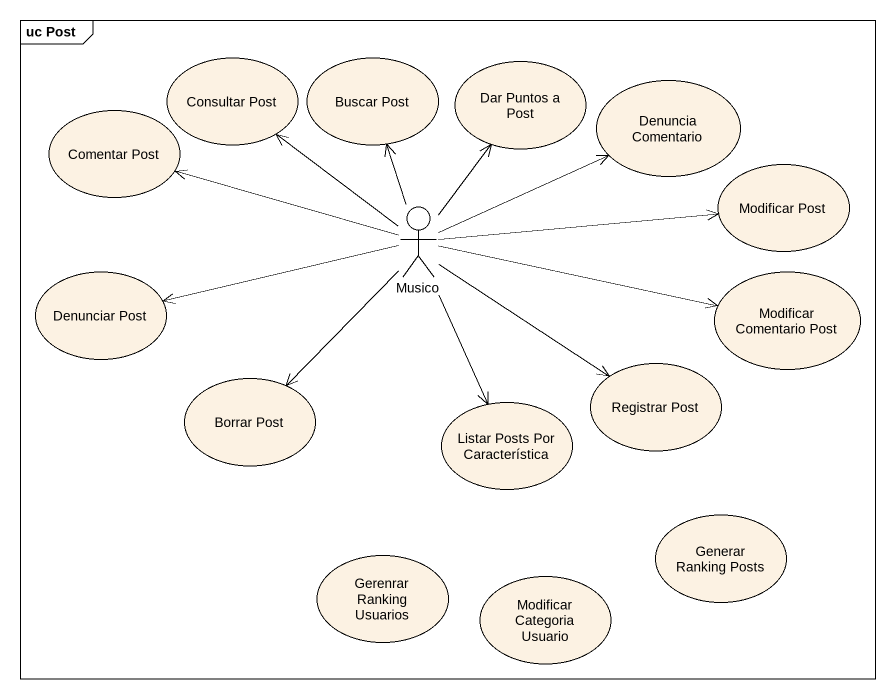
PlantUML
@startuml
mainframe uc Post
usecase "Consultar Post" as Consultar_Post
usecase "Buscar Post" as Buscar_Post
usecase "Dar Puntos a Post" as Dar_Puntos_a_Post
usecase "Comentar Post" as Comentar_Post
usecase "Denuncia Comentario" as Denuncia_Comentario
usecase "Modificar Post" as Modificar_Post
actor Musico
usecase "Denunciar Post" as Denunciar_Post
usecase "Modificar Comentario Post" as Modificar_Comentario_Post
usecase "Borrar Post" as Borrar_Post
usecase "Listar Posts Por Característica" as Listar_Posts_Por
usecase "Registrar Post" as Registrar_Post
usecase "Generar Ranking Posts" as Generar_Ranking_Posts
usecase "Gerenrar Ranking Usuarios" as Gerenrar_Ranking_Usuarios
usecase "Modificar Categoria Usuario" as Modificar_Categoria_Usuario
Musico -up-> Consultar_Post
Musico -up-> Buscar_Post
Musico -up-> Dar_Puntos_a_Post
Musico -left-> Comentar_Post
Musico -right-> Denuncia_Comentario
Musico -right-> Modificar_Post
Musico -left-> Denunciar_Post
Musico -right-> Modificar_Comentario_Post
Musico --> Borrar_Post
Musico --> Listar_Posts_Por
Musico -right-> Registrar_Post
@enduml
